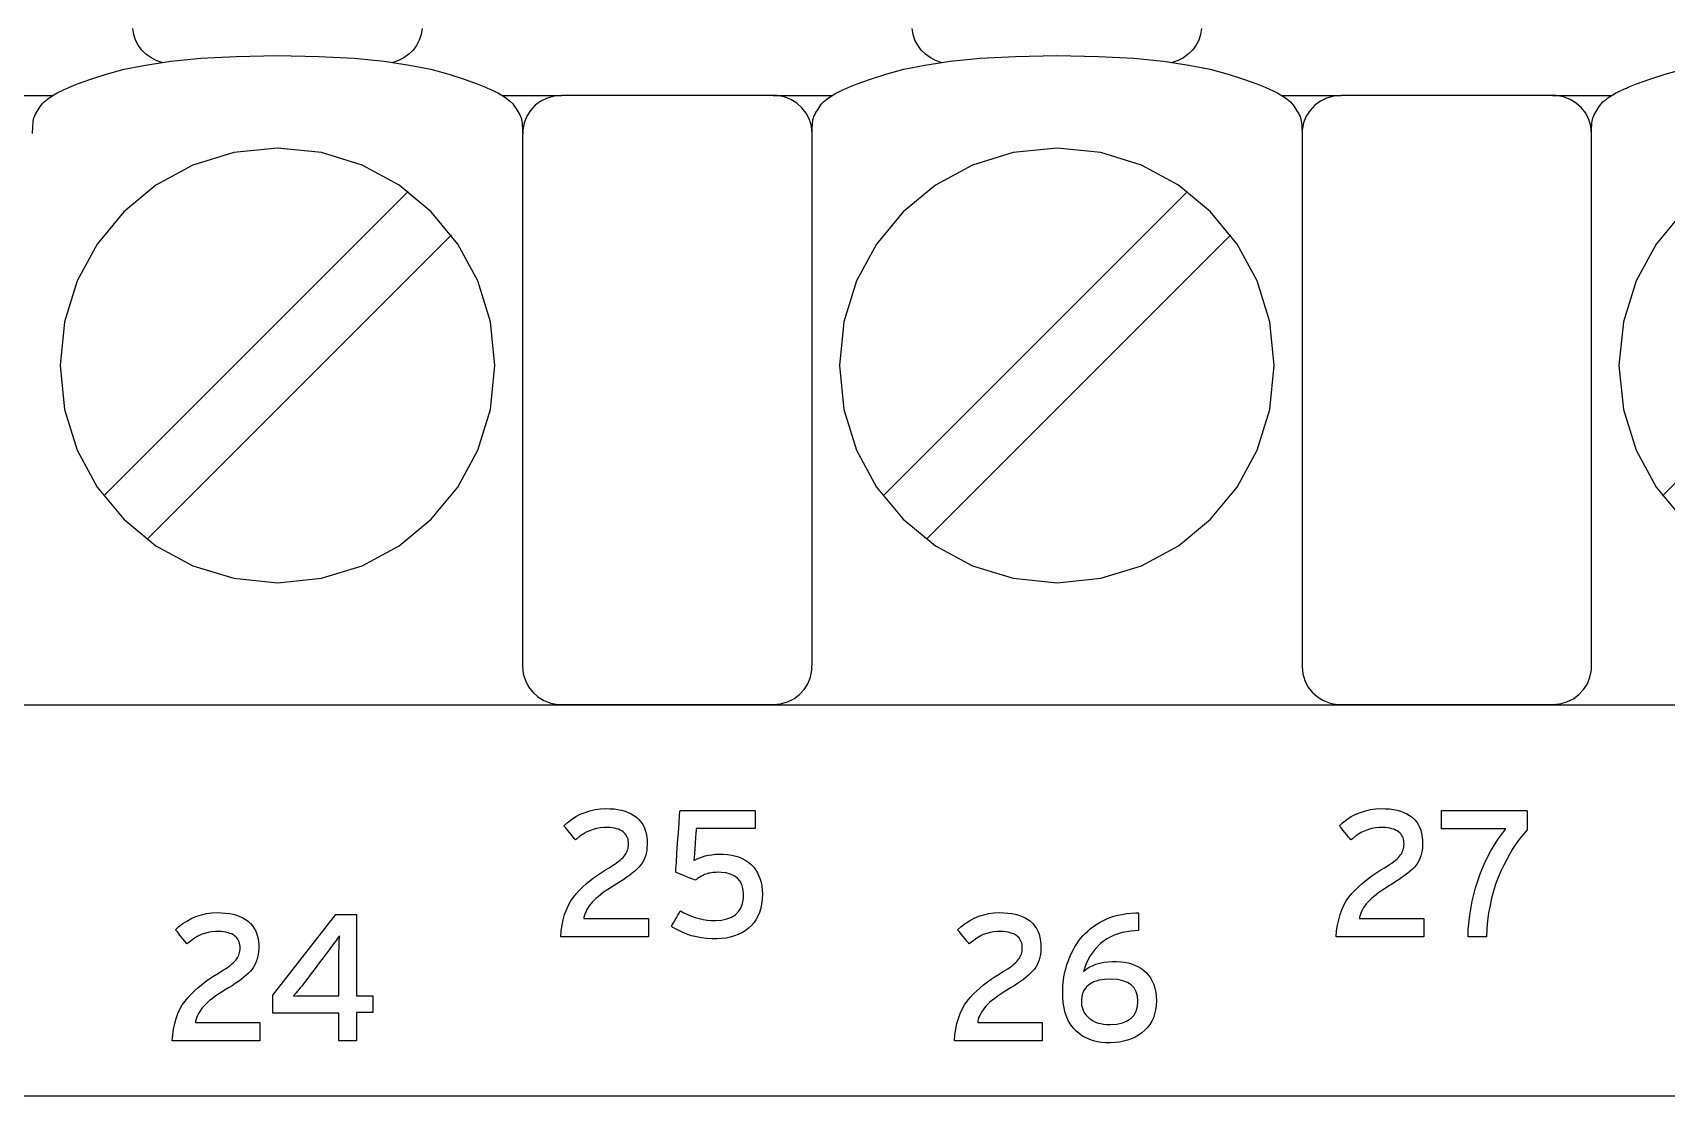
# Model space of a CAD drawing. Extents: x 1 to 47.7, y 0.2 to 33.3.
# Drawn here: x 34.283 to 35.54, y 13.33 to 14.148 of the extents above; entities that cross this region are included whole.
import ezdxf

# ---------------------------------------------------------------- set-up
doc = ezdxf.new("R2010")
doc.units = 0
doc.header["$MEASUREMENT"] = 0
doc.layers.add('4_0_____DWG', color=7, linetype='CONTINUOUS')

msp = doc.modelspace()

# ---------------------------------------------------------------- linework, layer by layer
at = {"layer": '4_0_____DWG'}
for points in [[(34.3819, 14.1254), (34.3775, 14.1269), (34.3734, 14.1291), (34.3697, 14.1317), (34.3665, 14.1349), (34.3638, 14.1386), (34.3617, 14.1426), (34.3603, 14.147), (34.3596, 14.1516)], [(34.5823, 14.1516), (34.5816, 14.1469), (34.5801, 14.1426), (34.578, 14.1385), (34.5753, 14.1349), (34.572, 14.1317), (34.5683, 14.129), (34.5642, 14.1269), (34.5597, 14.1254)], [(34.9819, 14.1254), (34.9775, 14.1269), (34.9734, 14.1291), (34.9697, 14.1317), (34.9665, 14.1349), (34.9638, 14.1386), (34.9617, 14.1426), (34.9603, 14.147), (34.9596, 14.1516)], [(35.1823, 14.1516), (35.1816, 14.1469), (35.1801, 14.1426), (35.178, 14.1385), (35.1753, 14.1349), (35.1721, 14.1317), (35.1683, 14.129), (35.1642, 14.1269), (35.1597, 14.1254)], [(34.2825, 14.0708), (34.2825, 14.0723), (34.2826, 14.0738), (34.2826, 14.0754), (34.2827, 14.077), (34.2828, 14.0786), (34.283, 14.0801), (34.2832, 14.0815), (34.2835, 14.0827), (34.2839, 14.0838), (34.2845, 14.0851), (34.2852, 14.0863), (34.286, 14.0876), (34.2868, 14.0889), (34.2876, 14.0901), (34.2884, 14.0914), (34.2893, 14.0927), (34.2901, 14.0939), (34.2913, 14.0951), (34.2926, 14.0961), (34.2939, 14.0971), (34.2951, 14.0981), (34.2964, 14.0989), (34.2976, 14.0997), (34.2988, 14.1005), (34.3001, 14.1012), (34.3013, 14.1019), (34.3025, 14.1025), (34.3036, 14.103), (34.3046, 14.1036), (34.3057, 14.1041), (34.3068, 14.1046), (34.308, 14.1051), (34.3093, 14.1057), (34.3108, 14.1063), (34.3171, 14.1088), (34.3274, 14.1126), (34.3392, 14.1164), (34.353, 14.1201), (34.3694, 14.1234), (34.3889, 14.1263), (34.4119, 14.1286), (34.4391, 14.13), (34.471, 14.1306), (34.5029, 14.13), (34.5301, 14.1286), (34.5531, 14.1263), (34.5726, 14.1234), (34.589, 14.1201), (34.6028, 14.1164), (34.6146, 14.1126), (34.6248, 14.1088), (34.6312, 14.1063), (34.6327, 14.1057), (34.634, 14.1051), (34.6352, 14.1046), (34.6363, 14.1041), (34.6374, 14.1036), (34.6384, 14.103), (34.6395, 14.1025), (34.6407, 14.1019), (34.6419, 14.1012), (34.6431, 14.1005), (34.6444, 14.0997), (34.6456, 14.0989), (34.6468, 14.0981), (34.6481, 14.0971), (34.6494, 14.0961), (34.6507, 14.0951), (34.6519, 14.0939), (34.6527, 14.0927), (34.6535, 14.0914), (34.6544, 14.0901), (34.6552, 14.0889), (34.656, 14.0876), (34.6568, 14.0863), (34.6575, 14.0851), (34.6581, 14.0838), (34.6585, 14.0827), (34.6588, 14.0815), (34.6591, 14.0801), (34.6593, 14.0786), (34.6594, 14.077), (34.6595, 14.0754), (34.6596, 14.0738), (34.6597, 14.0723), (34.6597, 14.0708)], [(34.8825, 14.0708), (34.8825, 14.0723), (34.8826, 14.0738), (34.8826, 14.0754), (34.8827, 14.077), (34.8828, 14.0786), (34.883, 14.0801), (34.8832, 14.0815), (34.8835, 14.0827), (34.8839, 14.0838), (34.8845, 14.0851), (34.8852, 14.0863), (34.886, 14.0876), (34.8868, 14.0889), (34.8876, 14.0901), (34.8884, 14.0914), (34.8893, 14.0927), (34.8901, 14.0939), (34.8913, 14.0951), (34.8926, 14.0961), (34.8939, 14.0971), (34.8951, 14.0981), (34.8964, 14.0989), (34.8976, 14.0997), (34.8988, 14.1005), (34.9001, 14.1012), (34.9013, 14.1019), (34.9025, 14.1025), (34.9036, 14.103), (34.9046, 14.1036), (34.9057, 14.1041), (34.9068, 14.1046), (34.908, 14.1051), (34.9093, 14.1057), (34.9108, 14.1063), (34.9171, 14.1088), (34.9274, 14.1126), (34.9392, 14.1164), (34.953, 14.1201), (34.9694, 14.1234), (34.9889, 14.1263), (35.0119, 14.1286), (35.0391, 14.13), (35.071, 14.1306), (35.1029, 14.13), (35.1301, 14.1286), (35.1531, 14.1263), (35.1726, 14.1234), (35.189, 14.1201), (35.2028, 14.1164), (35.2146, 14.1126), (35.2248, 14.1088), (35.2312, 14.1063), (35.2327, 14.1057), (35.234, 14.1051), (35.2352, 14.1046), (35.2363, 14.1041), (35.2374, 14.1036), (35.2384, 14.103), (35.2395, 14.1025), (35.2407, 14.1019), (35.2419, 14.1012), (35.2431, 14.1005), (35.2444, 14.0997), (35.2456, 14.0989), (35.2468, 14.0981), (35.2481, 14.0971), (35.2494, 14.0961), (35.2507, 14.0951), (35.2519, 14.0939), (35.2527, 14.0927), (35.2535, 14.0914), (35.2544, 14.0901), (35.2552, 14.0889), (35.256, 14.0876), (35.2568, 14.0863), (35.2575, 14.0851), (35.2581, 14.0838), (35.2585, 14.0827), (35.2588, 14.0815), (35.2591, 14.0801), (35.2593, 14.0786), (35.2594, 14.077), (35.2595, 14.0754), (35.2596, 14.0738), (35.2597, 14.0723), (35.2597, 14.0708)], [(35.4825, 14.0708), (35.4825, 14.0723), (35.4826, 14.0738), (35.4826, 14.0754), (35.4827, 14.077), (35.4828, 14.0786), (35.483, 14.0801), (35.4832, 14.0815), (35.4835, 14.0827), (35.4839, 14.0838), (35.4845, 14.0851), (35.4852, 14.0863), (35.486, 14.0876), (35.4868, 14.0889), (35.4876, 14.0901), (35.4884, 14.0914), (35.4893, 14.0927), (35.4901, 14.0939), (35.4913, 14.0951), (35.4926, 14.0961), (35.4939, 14.0971), (35.4951, 14.0981), (35.4964, 14.0989), (35.4976, 14.0997), (35.4988, 14.1005), (35.5001, 14.1012), (35.5013, 14.1019), (35.5025, 14.1025), (35.5036, 14.103), (35.5046, 14.1036), (35.5057, 14.1041), (35.5068, 14.1046), (35.508, 14.1051), (35.5093, 14.1057), (35.5108, 14.1063), (35.5171, 14.1088), (35.5274, 14.1126), (35.5392, 14.1164), (35.553, 14.1201)], [(34.2525, 14.1), (34.2981, 14.1)], [(34.6441, 14.1), (34.6897, 14.1)], [(34.8525, 14.1), (34.8981, 14.1)], [(35.2441, 14.1), (35.2897, 14.1)], [(35.4525, 14.1), (35.4981, 14.1)], [(34.3372, 13.7918), (34.5715, 14.0261)], [(34.9372, 13.7918), (35.1715, 14.0261)], [(35.5372, 13.7918), (35.7715, 14.0261)], [(35.5527, 14.0104), (35.5322, 13.9856), (35.5168, 13.9572), (35.507, 13.9258), (35.5036, 13.8921), (35.507, 13.8584), (35.5168, 13.827), (35.5322, 13.7986), (35.5527, 13.7739)], [(34.3706, 13.7584), (34.6049, 13.9927)], [(34.9706, 13.7584), (35.2049, 13.9927)], [(32.7486, 13.6311), (32.8411, 13.6311), (32.9402, 13.6311), (33.0455, 13.6311), (33.1567, 13.6311), (33.2731, 13.6311), (33.3945, 13.6311), (33.5204, 13.6311), (33.6502, 13.6311), (33.7836, 13.6311), (33.9201, 13.6311), (34.0593, 13.6311), (34.2007, 13.6311), (34.4885, 13.6311), (34.7798, 13.6311), (35.0711, 13.6311), (35.3589, 13.6311), (35.5003, 13.6311), (35.6395, 13.6311)], [(34.5319, 13.3943), (34.5319, 13.3724), (34.5182, 13.3724), (34.5182, 13.3938), (34.4673, 13.3938), (34.4673, 13.4077), (34.5158, 13.4696), (34.5319, 13.4696), (34.5319, 13.4071), (34.5444, 13.4071), (34.5444, 13.3943), (34.5319, 13.3943)], [(35.5892, 13.3298), (35.4883, 13.3298), (35.3855, 13.3298), (35.2808, 13.3298), (35.1744, 13.3298), (35.0662, 13.3298), (34.9564, 13.3298), (34.845, 13.3298), (34.732, 13.3298), (34.6176, 13.3298), (34.5018, 13.3298), (34.3847, 13.3298), (34.2662, 13.3298), (34.1466, 13.3298), (34.0258, 13.3298), (33.9039, 13.3298), (33.7811, 13.3298), (33.6572, 13.3298), (33.4069, 13.3298), (33.1536, 13.3298), (32.8976, 13.3298), (32.6397, 13.3298)]]:
    msp.add_lwpolyline(points, dxfattribs=at)
for points in [[(34.8825, 14.0708), (34.882, 14.0763), (34.8804, 14.0815), (34.878, 14.0863), (34.8747, 14.0905), (34.8707, 14.0941), (34.8661, 14.0969), (34.861, 14.0989), (34.8554, 14.0999), (34.8509, 14.1), (34.8391, 14.1), (34.8186, 14.1), (34.7924, 14.1), (34.7639, 14.1), (34.7362, 14.1), (34.7125, 14.1), (34.6959, 14.1), (34.6897, 14.1), (34.684, 14.0995), (34.6786, 14.098), (34.6738, 14.0956), (34.6694, 14.0924), (34.6658, 14.0885), (34.6629, 14.084), (34.6609, 14.079), (34.6598, 14.0736), (34.6597, 14.0667), (34.6597, 14.037), (34.6597, 13.9852), (34.6597, 13.9194), (34.6597, 13.8476), (34.6597, 13.7778), (34.6597, 13.718), (34.6597, 13.6762), (34.6597, 13.6605), (34.6602, 13.6549), (34.6618, 13.6497), (34.6642, 13.645), (34.6675, 13.6408), (34.6715, 13.6372), (34.6761, 13.6344), (34.6813, 13.6324), (34.6868, 13.6314), (34.6913, 13.6313), (34.7031, 13.6313), (34.7237, 13.6313), (34.7498, 13.6313), (34.7783, 13.6313), (34.806, 13.6313), (34.8297, 13.6313), (34.8463, 13.6313), (34.8525, 13.6313), (34.8582, 13.6318), (34.8636, 13.6333), (34.8684, 13.6357), (34.8728, 13.6389), (34.8764, 13.6428), (34.8793, 13.6473), (34.8813, 13.6523), (34.8824, 13.6577), (34.8825, 13.6646), (34.8825, 13.6943), (34.8825, 13.7461), (34.8825, 13.8119), (34.8825, 13.8837), (34.8825, 13.9535), (34.8825, 14.0133), (34.8825, 14.0551)], [(35.4825, 14.0708), (35.482, 14.0763), (35.4804, 14.0815), (35.478, 14.0863), (35.4747, 14.0905), (35.4707, 14.0941), (35.4661, 14.0969), (35.461, 14.0989), (35.4554, 14.0999), (35.4509, 14.1), (35.4391, 14.1), (35.4186, 14.1), (35.3924, 14.1), (35.3639, 14.1), (35.3362, 14.1), (35.3125, 14.1), (35.2959, 14.1), (35.2897, 14.1), (35.284, 14.0995), (35.2786, 14.098), (35.2738, 14.0956), (35.2695, 14.0924), (35.2658, 14.0885), (35.2629, 14.084), (35.2609, 14.079), (35.2598, 14.0736), (35.2597, 14.0667), (35.2597, 14.037), (35.2597, 13.9852), (35.2597, 13.9194), (35.2597, 13.8476), (35.2597, 13.7778), (35.2597, 13.718), (35.2597, 13.6762), (35.2597, 13.6605), (35.2602, 13.6549), (35.2618, 13.6497), (35.2642, 13.645), (35.2675, 13.6408), (35.2715, 13.6372), (35.2761, 13.6344), (35.2813, 13.6324), (35.2868, 13.6314), (35.2913, 13.6313), (35.3031, 13.6313), (35.3237, 13.6313), (35.3498, 13.6313), (35.3783, 13.6313), (35.406, 13.6313), (35.4297, 13.6313), (35.4463, 13.6313), (35.4525, 13.6313), (35.4582, 13.6318), (35.4636, 13.6333), (35.4685, 13.6357), (35.4728, 13.6389), (35.4764, 13.6428), (35.4793, 13.6473), (35.4813, 13.6523), (35.4824, 13.6577), (35.4825, 13.6646), (35.4825, 13.6943), (35.4825, 13.7461), (35.4825, 13.8119), (35.4825, 13.8837), (35.4825, 13.9535), (35.4825, 14.0133), (35.4825, 14.0551)], [(34.3036, 13.8921), (34.307, 13.8584), (34.3168, 13.827), (34.3322, 13.7986), (34.3527, 13.7739), (34.3774, 13.7535), (34.4059, 13.7381), (34.4373, 13.7284), (34.4711, 13.725), (34.5048, 13.7284), (34.5362, 13.7381), (34.5646, 13.7535), (34.5893, 13.7739), (34.6098, 13.7986), (34.6252, 13.827), (34.6349, 13.8584), (34.6383, 13.8921), (34.6349, 13.9258), (34.6252, 13.9572), (34.6098, 13.9856), (34.5893, 14.0104), (34.5646, 14.0309), (34.5362, 14.0463), (34.5048, 14.0561), (34.4711, 14.0595), (34.4373, 14.0561), (34.4059, 14.0463), (34.3774, 14.0309), (34.3527, 14.0104), (34.3322, 13.9856), (34.3168, 13.9572), (34.307, 13.9258)], [(34.9036, 13.8921), (34.907, 13.8584), (34.9168, 13.827), (34.9322, 13.7986), (34.9527, 13.7739), (34.9774, 13.7535), (35.0059, 13.7381), (35.0373, 13.7284), (35.0711, 13.725), (35.1048, 13.7284), (35.1362, 13.7381), (35.1646, 13.7535), (35.1893, 13.7739), (35.2098, 13.7986), (35.2252, 13.827), (35.2349, 13.8584), (35.2383, 13.8921), (35.2349, 13.9258), (35.2252, 13.9572), (35.2098, 13.9856), (35.1893, 14.0104), (35.1646, 14.0309), (35.1362, 14.0463), (35.1048, 14.0561), (35.0711, 14.0595), (35.0373, 14.0561), (35.0059, 14.0463), (34.9774, 14.0309), (34.9527, 14.0104), (34.9322, 13.9856), (34.9168, 13.9572), (34.907, 13.9258)], [(34.689, 13.4525), (34.6894, 13.4571), (34.69, 13.4616), (34.6909, 13.4657), (34.692, 13.4697), (34.6934, 13.4734), (34.6949, 13.4769), (34.6968, 13.4801), (34.6988, 13.4831), (34.7011, 13.4858), (34.7035, 13.4884), (34.7061, 13.4909), (34.7087, 13.4933), (34.7115, 13.4957), (34.7143, 13.4979), (34.7172, 13.5), (34.7203, 13.502), (34.7234, 13.504), (34.7262, 13.5056), (34.7282, 13.5068), (34.7301, 13.5081), (34.7318, 13.5092), (34.7333, 13.5104), (34.7347, 13.5115), (34.7359, 13.5125), (34.737, 13.5136), (34.7379, 13.5145), (34.7386, 13.5155), (34.7392, 13.5165), (34.7397, 13.5175), (34.7402, 13.5185), (34.7405, 13.5195), (34.7408, 13.5206), (34.741, 13.5216), (34.7412, 13.5227), (34.7412, 13.5238), (34.7412, 13.5251), (34.741, 13.5264), (34.7408, 13.5276), (34.7404, 13.5287), (34.74, 13.5298), (34.7394, 13.5308), (34.7387, 13.5317), (34.7379, 13.5325), (34.737, 13.5333), (34.736, 13.5341), (34.7348, 13.5347), (34.7334, 13.5353), (34.732, 13.5357), (34.7303, 13.5361), (34.7286, 13.5364), (34.7267, 13.5366), (34.7246, 13.5367), (34.7222, 13.5367), (34.7194, 13.5364), (34.7166, 13.5359), (34.7139, 13.5352), (34.7113, 13.5342), (34.7087, 13.533), (34.7062, 13.5315), (34.7038, 13.5299), (34.7015, 13.5279), (34.7003, 13.5271), (34.6997, 13.5279), (34.6986, 13.5293), (34.6972, 13.531), (34.6957, 13.5328), (34.6942, 13.5347), (34.6929, 13.5363), (34.6919, 13.5375), (34.6915, 13.538), (34.6939, 13.5402), (34.6972, 13.5428), (34.7006, 13.545), (34.7041, 13.5468), (34.7078, 13.5483), (34.7115, 13.5496), (34.7154, 13.5504), (34.7195, 13.551), (34.7236, 13.5512), (34.7269, 13.5511), (34.7301, 13.5509), (34.733, 13.5505), (34.7359, 13.5499), (34.7385, 13.5491), (34.741, 13.5482), (34.7433, 13.5472), (34.7454, 13.5459), (34.7474, 13.5445), (34.7492, 13.5428), (34.7507, 13.541), (34.7521, 13.539), (34.7532, 13.5368), (34.7541, 13.5345), (34.7548, 13.532), (34.7553, 13.5292), (34.7555, 13.5264), (34.7556, 13.5236), (34.7554, 13.5212), (34.7552, 13.519), (34.7547, 13.5168), (34.7542, 13.5148), (34.7535, 13.5128), (34.7526, 13.511), (34.7516, 13.5093), (34.7505, 13.5077), (34.7492, 13.5061), (34.7476, 13.5046), (34.746, 13.5031), (34.7441, 13.5015), (34.7421, 13.4999), (34.7399, 13.4983), (34.7375, 13.4966), (34.735, 13.495), (34.7323, 13.4933), (34.7294, 13.4915), (34.7266, 13.4898), (34.7241, 13.4881), (34.7218, 13.4865), (34.7197, 13.4849), (34.7178, 13.4834), (34.7161, 13.4819), (34.7145, 13.4805), (34.7132, 13.4792), (34.7121, 13.4778), (34.711, 13.4764), (34.7101, 13.475), (34.7092, 13.4736), (34.7085, 13.4721), (34.7079, 13.4706), (34.7073, 13.4691), (34.7069, 13.4676), (34.7069, 13.4666), (34.7098, 13.4666), (34.7154, 13.4666), (34.7228, 13.4666), (34.7311, 13.4666), (34.7395, 13.4666), (34.7471, 13.4666), (34.7529, 13.4666), (34.7562, 13.4666), (34.7565, 13.4664), (34.7565, 13.4654), (34.7565, 13.4637), (34.7565, 13.4615), (34.7565, 13.4591), (34.7565, 13.4568), (34.7565, 13.4547), (34.7565, 13.4532), (34.7565, 13.4525), (34.755, 13.4525), (34.7493, 13.4525), (34.7405, 13.4525), (34.7298, 13.4525), (34.7183, 13.4525), (34.7073, 13.4525), (34.6979, 13.4525), (34.6914, 13.4525)], [(34.8442, 13.4855), (34.8441, 13.4816), (34.8436, 13.4779), (34.843, 13.4745), (34.842, 13.4713), (34.8408, 13.4684), (34.8393, 13.4657), (34.8376, 13.4632), (34.8356, 13.461), (34.8334, 13.459), (34.831, 13.4572), (34.8284, 13.4556), (34.8256, 13.4543), (34.8227, 13.4532), (34.8195, 13.4523), (34.8163, 13.4516), (34.8128, 13.4512), (34.8092, 13.4509), (34.8053, 13.4509), (34.8013, 13.4512), (34.7974, 13.4517), (34.7936, 13.4524), (34.7898, 13.4534), (34.7861, 13.4546), (34.7825, 13.4561), (34.7789, 13.4578), (34.7754, 13.4598), (34.7744, 13.4607), (34.7749, 13.4617), (34.7758, 13.4632), (34.7769, 13.4651), (34.778, 13.4671), (34.7792, 13.4691), (34.7801, 13.4708), (34.7808, 13.472), (34.7811, 13.4725), (34.7837, 13.4711), (34.7867, 13.4697), (34.7896, 13.4685), (34.7926, 13.4674), (34.7956, 13.4666), (34.7987, 13.4659), (34.8017, 13.4654), (34.8048, 13.4651), (34.8081, 13.465), (34.8128, 13.4654), (34.8169, 13.4663), (34.8205, 13.4676), (34.8235, 13.4695), (34.8259, 13.4719), (34.8277, 13.4747), (34.829, 13.4781), (34.8297, 13.4819), (34.8298, 13.4861), (34.8293, 13.4897), (34.8284, 13.4928), (34.8269, 13.4955), (34.825, 13.4977), (34.8226, 13.4995), (34.8198, 13.5008), (34.8164, 13.5017), (34.8126, 13.5021), (34.81, 13.5022), (34.8087, 13.5021), (34.8075, 13.5021), (34.8063, 13.5019), (34.8051, 13.5018), (34.8039, 13.5016), (34.8028, 13.5014), (34.8018, 13.5011), (34.8007, 13.5008), (34.7997, 13.5004), (34.7988, 13.5), (34.7978, 13.4995), (34.7969, 13.499), (34.796, 13.4985), (34.7951, 13.4979), (34.7942, 13.4973), (34.7934, 13.4967), (34.7925, 13.4961), (34.792, 13.4963), (34.7906, 13.4969), (34.7885, 13.4977), (34.786, 13.4987), (34.7835, 13.4998), (34.7811, 13.5007), (34.7791, 13.5015), (34.7778, 13.5021), (34.7775, 13.5023), (34.7777, 13.5047), (34.778, 13.5098), (34.7785, 13.5167), (34.779, 13.5246), (34.7796, 13.5326), (34.7801, 13.5399), (34.7805, 13.5457), (34.7807, 13.5491), (34.7812, 13.5497), (34.7849, 13.5497), (34.7917, 13.5497), (34.8005, 13.5497), (34.8102, 13.5497), (34.8199, 13.5497), (34.8285, 13.5497), (34.835, 13.5497), (34.8383, 13.5497), (34.8386, 13.5494), (34.8386, 13.5483), (34.8386, 13.5466), (34.8386, 13.5444), (34.8386, 13.5421), (34.8386, 13.5398), (34.8386, 13.5378), (34.8386, 13.5364), (34.8386, 13.5358), (34.8373, 13.5358), (34.8332, 13.5358), (34.8271, 13.5358), (34.8198, 13.5358), (34.8121, 13.5358), (34.8048, 13.5358), (34.7987, 13.5358), (34.7946, 13.5358), (34.7933, 13.5358), (34.7933, 13.5347), (34.7931, 13.5322), (34.7928, 13.5287), (34.7925, 13.5246), (34.7922, 13.5205), (34.7919, 13.5166), (34.7917, 13.5135), (34.7915, 13.5115), (34.7921, 13.5115), (34.794, 13.5125), (34.796, 13.5134), (34.7981, 13.5142), (34.8003, 13.5148), (34.8027, 13.5153), (34.8052, 13.5157), (34.8078, 13.516), (34.8105, 13.5161), (34.8138, 13.5161), (34.8173, 13.5158), (34.8206, 13.5154), (34.8237, 13.5147), (34.8265, 13.5138), (34.8292, 13.5126), (34.8316, 13.5113), (34.8338, 13.5097), (34.8358, 13.508), (34.8376, 13.506), (34.8391, 13.5039), (34.8405, 13.5017), (34.8416, 13.4993), (34.8426, 13.4968), (34.8433, 13.4942), (34.8438, 13.4914), (34.8441, 13.4885)], [(35.2859, 13.4525), (35.2863, 13.4571), (35.287, 13.4616), (35.2879, 13.4657), (35.289, 13.4697), (35.2903, 13.4734), (35.2919, 13.4769), (35.2937, 13.4801), (35.2958, 13.4831), (35.298, 13.4858), (35.3005, 13.4884), (35.303, 13.4909), (35.3057, 13.4933), (35.3084, 13.4957), (35.3112, 13.4979), (35.3142, 13.5), (35.3172, 13.502), (35.3204, 13.504), (35.3231, 13.5056), (35.3251, 13.5068), (35.327, 13.5081), (35.3287, 13.5092), (35.3303, 13.5104), (35.3316, 13.5115), (35.3329, 13.5125), (35.3339, 13.5136), (35.3348, 13.5145), (35.3355, 13.5155), (35.3361, 13.5165), (35.3367, 13.5175), (35.3371, 13.5185), (35.3375, 13.5195), (35.3378, 13.5206), (35.338, 13.5216), (35.3381, 13.5227), (35.3382, 13.5238), (35.3381, 13.5251), (35.338, 13.5264), (35.3377, 13.5276), (35.3374, 13.5287), (35.3369, 13.5298), (35.3363, 13.5308), (35.3357, 13.5317), (35.3349, 13.5325), (35.334, 13.5333), (35.3329, 13.5341), (35.3317, 13.5347), (35.3304, 13.5353), (35.3289, 13.5357), (35.3273, 13.5361), (35.3255, 13.5364), (35.3236, 13.5366), (35.3215, 13.5367), (35.3191, 13.5367), (35.3163, 13.5364), (35.3135, 13.5359), (35.3108, 13.5352), (35.3082, 13.5342), (35.3056, 13.533), (35.3031, 13.5315), (35.3007, 13.5299), (35.2984, 13.5279), (35.2973, 13.5271), (35.2966, 13.5279), (35.2955, 13.5293), (35.2941, 13.531), (35.2926, 13.5328), (35.2911, 13.5347), (35.2898, 13.5363), (35.2888, 13.5375), (35.2884, 13.538), (35.2908, 13.5402), (35.2941, 13.5428), (35.2975, 13.545), (35.3011, 13.5468), (35.3047, 13.5483), (35.3085, 13.5496), (35.3124, 13.5504), (35.3164, 13.551), (35.3205, 13.5512), (35.3239, 13.5511), (35.327, 13.5509), (35.33, 13.5505), (35.3328, 13.5499), (35.3354, 13.5491), (35.3379, 13.5482), (35.3402, 13.5472), (35.3424, 13.5459), (35.3443, 13.5445), (35.3461, 13.5428), (35.3477, 13.541), (35.349, 13.539), (35.3501, 13.5368), (35.3511, 13.5345), (35.3517, 13.532), (35.3522, 13.5292), (35.3525, 13.5264), (35.3525, 13.5236), (35.3524, 13.5212), (35.3521, 13.519), (35.3517, 13.5168), (35.3511, 13.5148), (35.3504, 13.5128), (35.3495, 13.511), (35.3486, 13.5093), (35.3474, 13.5077), (35.3461, 13.5061), (35.3446, 13.5046), (35.3429, 13.5031), (35.341, 13.5015), (35.339, 13.4999), (35.3368, 13.4983), (35.3344, 13.4966), (35.3319, 13.495), (35.3292, 13.4933), (35.3263, 13.4915), (35.3236, 13.4898), (35.3211, 13.4881), (35.3187, 13.4865), (35.3166, 13.4849), (35.3147, 13.4834), (35.313, 13.4819), (35.3115, 13.4805), (35.3102, 13.4792), (35.309, 13.4778), (35.308, 13.4764), (35.307, 13.475), (35.3062, 13.4736), (35.3054, 13.4721), (35.3048, 13.4706), (35.3043, 13.4691), (35.3038, 13.4676), (35.3038, 13.4666), (35.3067, 13.4666), (35.3123, 13.4666), (35.3197, 13.4666), (35.3281, 13.4666), (35.3365, 13.4666), (35.344, 13.4666), (35.3499, 13.4666), (35.3531, 13.4666), (35.3535, 13.4664), (35.3535, 13.4654), (35.3535, 13.4637), (35.3535, 13.4615), (35.3535, 13.4591), (35.3535, 13.4568), (35.3535, 13.4547), (35.3535, 13.4532), (35.3535, 13.4525), (35.352, 13.4525), (35.3463, 13.4525), (35.3375, 13.4525), (35.3267, 13.4525), (35.3152, 13.4525), (35.3042, 13.4525), (35.2949, 13.4525), (35.2884, 13.4525)], [(35.4329, 13.5349), (35.43, 13.5316), (35.4273, 13.5281), (35.4246, 13.5244), (35.422, 13.5205), (35.4196, 13.5164), (35.4172, 13.5121), (35.4149, 13.5076), (35.4127, 13.503), (35.4106, 13.4981), (35.4087, 13.493), (35.4071, 13.4877), (35.4056, 13.4823), (35.4044, 13.4767), (35.4033, 13.4709), (35.4025, 13.4649), (35.4019, 13.4588), (35.4016, 13.4525), (35.401, 13.4525), (35.3996, 13.4525), (35.3975, 13.4525), (35.3951, 13.4525), (35.3926, 13.4525), (35.3903, 13.4525), (35.3885, 13.4525), (35.3875, 13.4525), (35.3876, 13.4582), (35.3888, 13.4693), (35.3906, 13.48), (35.3931, 13.4903), (35.3964, 13.5002), (35.4003, 13.5097), (35.405, 13.5187), (35.4104, 13.5273), (35.4165, 13.5356), (35.4146, 13.5356), (35.4096, 13.5356), (35.4024, 13.5356), (35.394, 13.5356), (35.3854, 13.5356), (35.3774, 13.5356), (35.3712, 13.5356), (35.3676, 13.5356), (35.3671, 13.5357), (35.3671, 13.5367), (35.3671, 13.5385), (35.3671, 13.5408), (35.3671, 13.5432), (35.3671, 13.5456), (35.3671, 13.5477), (35.3671, 13.5491), (35.3671, 13.5497), (35.3697, 13.5497), (35.3764, 13.5497), (35.3859, 13.5497), (35.3971, 13.5497), (35.4086, 13.5497), (35.4192, 13.5497), (35.4275, 13.5497), (35.4323, 13.5497), (35.4329, 13.5495), (35.4329, 13.5484), (35.4329, 13.5466), (35.4329, 13.5442), (35.4329, 13.5417), (35.4329, 13.5391), (35.4329, 13.537), (35.4329, 13.5355)], [(34.39, 13.3724), (34.3904, 13.3771), (34.391, 13.3815), (34.3919, 13.3857), (34.393, 13.3896), (34.3943, 13.3934), (34.3959, 13.3968), (34.3977, 13.4001), (34.3998, 13.4031), (34.4021, 13.4058), (34.4045, 13.4084), (34.4071, 13.4109), (34.4097, 13.4133), (34.4124, 13.4156), (34.4153, 13.4178), (34.4182, 13.42), (34.4213, 13.422), (34.4244, 13.4239), (34.4271, 13.4255), (34.4292, 13.4268), (34.431, 13.428), (34.4327, 13.4292), (34.4343, 13.4303), (34.4357, 13.4314), (34.4369, 13.4325), (34.438, 13.4335), (34.4389, 13.4345), (34.4396, 13.4355), (34.4402, 13.4364), (34.4407, 13.4374), (34.4412, 13.4385), (34.4415, 13.4395), (34.4418, 13.4405), (34.442, 13.4416), (34.4422, 13.4427), (34.4422, 13.4438), (34.4422, 13.4451), (34.442, 13.4464), (34.4418, 13.4476), (34.4414, 13.4487), (34.4409, 13.4497), (34.4404, 13.4507), (34.4397, 13.4517), (34.4389, 13.4525), (34.438, 13.4533), (34.437, 13.454), (34.4358, 13.4547), (34.4344, 13.4552), (34.4329, 13.4557), (34.4313, 13.4561), (34.4295, 13.4564), (34.4276, 13.4565), (34.4256, 13.4567), (34.4232, 13.4566), (34.4203, 13.4564), (34.4176, 13.4559), (34.4149, 13.4551), (34.4122, 13.4542), (34.4097, 13.453), (34.4072, 13.4515), (34.4048, 13.4498), (34.4024, 13.4479), (34.4013, 13.4471), (34.4007, 13.4479), (34.3996, 13.4492), (34.3982, 13.4509), (34.3967, 13.4528), (34.3952, 13.4546), (34.3939, 13.4563), (34.3929, 13.4574), (34.3924, 13.458), (34.3949, 13.4602), (34.3982, 13.4627), (34.4016, 13.4649), (34.4051, 13.4668), (34.4088, 13.4683), (34.4125, 13.4695), (34.4164, 13.4704), (34.4204, 13.471), (34.4246, 13.4712), (34.4279, 13.4711), (34.431, 13.4708), (34.434, 13.4704), (34.4368, 13.4699), (34.4395, 13.4691), (34.442, 13.4682), (34.4443, 13.4671), (34.4464, 13.4659), (34.4484, 13.4645), (34.4502, 13.4628), (34.4517, 13.461), (34.4531, 13.459), (34.4542, 13.4568), (34.4551, 13.4545), (34.4558, 13.4519), (34.4563, 13.4492), (34.4565, 13.4463), (34.4566, 13.4436), (34.4564, 13.4412), (34.4561, 13.4389), (34.4557, 13.4368), (34.4552, 13.4347), (34.4544, 13.4328), (34.4536, 13.431), (34.4526, 13.4292), (34.4515, 13.4276), (34.4501, 13.4261), (34.4486, 13.4246), (34.4469, 13.423), (34.4451, 13.4214), (34.4431, 13.4198), (34.4409, 13.4182), (34.4385, 13.4166), (34.436, 13.4149), (34.4333, 13.4133), (34.4303, 13.4115), (34.4276, 13.4098), (34.4251, 13.4081), (34.4228, 13.4065), (34.4207, 13.4049), (34.4187, 13.4034), (34.417, 13.4019), (34.4155, 13.4005), (34.4142, 13.3991), (34.4131, 13.3978), (34.412, 13.3964), (34.4111, 13.395), (34.4102, 13.3935), (34.4095, 13.3921), (34.4088, 13.3906), (34.4083, 13.3891), (34.4079, 13.3876), (34.4079, 13.3865), (34.4108, 13.3865), (34.4164, 13.3865), (34.4238, 13.3865), (34.4321, 13.3865), (34.4405, 13.3865), (34.4481, 13.3865), (34.4539, 13.3865), (34.4571, 13.3865), (34.4575, 13.3864), (34.4575, 13.3854), (34.4575, 13.3836), (34.4575, 13.3815), (34.4575, 13.3791), (34.4575, 13.3767), (34.4575, 13.3747), (34.4575, 13.3732), (34.4575, 13.3725), (34.456, 13.3724), (34.4503, 13.3724), (34.4415, 13.3724), (34.4308, 13.3724), (34.4193, 13.3724), (34.4083, 13.3724), (34.3989, 13.3724), (34.3924, 13.3724)], [(34.9921, 13.3724), (34.9925, 13.3771), (34.9931, 13.3815), (34.994, 13.3857), (34.9951, 13.3896), (34.9964, 13.3934), (34.998, 13.3968), (34.9998, 13.4001), (35.0019, 13.4031), (35.0042, 13.4058), (35.0066, 13.4084), (35.0092, 13.4109), (35.0118, 13.4133), (35.0145, 13.4156), (35.0174, 13.4178), (35.0203, 13.42), (35.0234, 13.422), (35.0265, 13.4239), (35.0292, 13.4255), (35.0313, 13.4268), (35.0331, 13.428), (35.0349, 13.4292), (35.0364, 13.4303), (35.0378, 13.4314), (35.039, 13.4325), (35.0401, 13.4335), (35.041, 13.4345), (35.0417, 13.4355), (35.0423, 13.4364), (35.0428, 13.4374), (35.0433, 13.4385), (35.0436, 13.4395), (35.0439, 13.4405), (35.0441, 13.4416), (35.0442, 13.4427), (35.0443, 13.4438), (35.0443, 13.4451), (35.0441, 13.4464), (35.0439, 13.4476), (35.0435, 13.4487), (35.043, 13.4497), (35.0425, 13.4507), (35.0418, 13.4517), (35.041, 13.4525), (35.0401, 13.4533), (35.0391, 13.454), (35.0379, 13.4547), (35.0365, 13.4552), (35.035, 13.4557), (35.0334, 13.4561), (35.0316, 13.4564), (35.0297, 13.4565), (35.0277, 13.4567), (35.0253, 13.4566), (35.0224, 13.4564), (35.0197, 13.4559), (35.017, 13.4551), (35.0143, 13.4542), (35.0118, 13.453), (35.0093, 13.4515), (35.0069, 13.4498), (35.0045, 13.4479), (35.0034, 13.4471), (35.0028, 13.4479), (35.0017, 13.4492), (35.0003, 13.4509), (34.9988, 13.4528), (34.9973, 13.4546), (34.996, 13.4563), (34.995, 13.4574), (34.9945, 13.458), (34.997, 13.4602), (35.0003, 13.4627), (35.0037, 13.4649), (35.0072, 13.4668), (35.0109, 13.4683), (35.0146, 13.4695), (35.0185, 13.4704), (35.0225, 13.471), (35.0267, 13.4712), (35.03, 13.4711), (35.0331, 13.4708), (35.0361, 13.4704), (35.0389, 13.4699), (35.0416, 13.4691), (35.0441, 13.4682), (35.0464, 13.4671), (35.0485, 13.4659), (35.0505, 13.4645), (35.0523, 13.4628), (35.0538, 13.461), (35.0552, 13.459), (35.0563, 13.4568), (35.0572, 13.4545), (35.0579, 13.4519), (35.0584, 13.4492), (35.0586, 13.4463), (35.0587, 13.4436), (35.0585, 13.4412), (35.0582, 13.4389), (35.0578, 13.4368), (35.0573, 13.4347), (35.0565, 13.4328), (35.0557, 13.431), (35.0547, 13.4292), (35.0536, 13.4276), (35.0522, 13.4261), (35.0507, 13.4246), (35.049, 13.423), (35.0472, 13.4214), (35.0452, 13.4198), (35.043, 13.4182), (35.0406, 13.4166), (35.0381, 13.4149), (35.0353, 13.4133), (35.0324, 13.4115), (35.0297, 13.4098), (35.0272, 13.4081), (35.0249, 13.4065), (35.0228, 13.4049), (35.0208, 13.4034), (35.0191, 13.4019), (35.0176, 13.4005), (35.0163, 13.3991), (35.0152, 13.3978), (35.0141, 13.3964), (35.0132, 13.395), (35.0123, 13.3935), (35.0116, 13.3921), (35.0109, 13.3906), (35.0104, 13.3891), (35.01, 13.3876), (35.01, 13.3865), (35.0129, 13.3865), (35.0185, 13.3865), (35.0259, 13.3865), (35.0342, 13.3865), (35.0426, 13.3865), (35.0502, 13.3865), (35.056, 13.3865), (35.0593, 13.3865), (35.0596, 13.3864), (35.0596, 13.3854), (35.0596, 13.3836), (35.0596, 13.3815), (35.0596, 13.3791), (35.0596, 13.3767), (35.0596, 13.3747), (35.0596, 13.3732), (35.0596, 13.3725), (35.0581, 13.3724), (35.0524, 13.3724), (35.0436, 13.3724), (35.0329, 13.3724), (35.0214, 13.3724), (35.0104, 13.3724), (35.001, 13.3724), (34.9945, 13.3724)], [(35.1476, 13.4033), (35.1474, 13.3997), (35.1469, 13.3964), (35.1462, 13.3932), (35.1452, 13.3903), (35.144, 13.3876), (35.1424, 13.385), (35.1406, 13.3827), (35.1386, 13.3806), (35.1363, 13.3786), (35.1338, 13.3769), (35.1312, 13.3754), (35.1284, 13.3741), (35.1254, 13.373), (35.1223, 13.3721), (35.1191, 13.3715), (35.1157, 13.3711), (35.1121, 13.3709), (35.1086, 13.3709), (35.1053, 13.3712), (35.1021, 13.3717), (35.0991, 13.3725), (35.0962, 13.3735), (35.0934, 13.3747), (35.0907, 13.3762), (35.0882, 13.378), (35.0859, 13.3799), (35.0836, 13.3822), (35.0817, 13.3847), (35.08, 13.3875), (35.0785, 13.3907), (35.0774, 13.3941), (35.0765, 13.3978), (35.0758, 13.4018), (35.0755, 13.4061), (35.0754, 13.4102), (35.0754, 13.4124), (35.0756, 13.4147), (35.0758, 13.417), (35.0761, 13.4193), (35.0764, 13.4217), (35.0769, 13.424), (35.0774, 13.4264), (35.078, 13.4288), (35.0787, 13.4312), (35.0795, 13.4336), (35.0804, 13.4359), (35.0813, 13.4382), (35.0824, 13.4405), (35.0836, 13.4427), (35.0848, 13.4449), (35.0862, 13.4471), (35.0876, 13.4492), (35.0892, 13.4513), (35.091, 13.4533), (35.0928, 13.4552), (35.0948, 13.457), (35.0969, 13.4588), (35.099, 13.4604), (35.1013, 13.462), (35.1037, 13.4635), (35.1063, 13.4649), (35.1089, 13.4662), (35.1117, 13.4673), (35.1147, 13.4683), (35.1178, 13.4691), (35.1211, 13.4698), (35.1245, 13.4704), (35.128, 13.4708), (35.1317, 13.4711), (35.1337, 13.4711), (35.1337, 13.4701), (35.1337, 13.4685), (35.1337, 13.4664), (35.1337, 13.4641), (35.1337, 13.4618), (35.1337, 13.4597), (35.1337, 13.4582), (35.1337, 13.4575), (35.1281, 13.457), (35.1213, 13.4558), (35.1151, 13.4537), (35.1095, 13.4509), (35.1046, 13.4473), (35.1003, 13.443), (35.0966, 13.4378), (35.0935, 13.4319), (35.0913, 13.4259), (35.0935, 13.4276), (35.0958, 13.4291), (35.0983, 13.4303), (35.101, 13.4314), (35.1039, 13.4323), (35.107, 13.4329), (35.1102, 13.4333), (35.1137, 13.4336), (35.1171, 13.4336), (35.1201, 13.4334), (35.123, 13.4331), (35.1257, 13.4325), (35.1283, 13.4317), (35.1308, 13.4308), (35.1332, 13.4297), (35.1355, 13.4283), (35.1377, 13.4268), (35.1397, 13.425), (35.1415, 13.4231), (35.143, 13.4209), (35.1444, 13.4185), (35.1455, 13.4158), (35.1464, 13.413), (35.147, 13.41), (35.1474, 13.4067)], [(34.5186, 13.4533), (34.5178, 13.4521), (34.517, 13.4509), (34.5161, 13.4497), (34.5151, 13.4484), (34.5141, 13.447), (34.513, 13.4455), (34.5119, 13.444), (34.5107, 13.4424), (34.5099, 13.4414), (34.5085, 13.4395), (34.5061, 13.4364), (34.5031, 13.4325), (34.4999, 13.4282), (34.4969, 13.4242), (34.4943, 13.4208), (34.4925, 13.4185), (34.4919, 13.4176), (34.4907, 13.4161), (34.4896, 13.4146), (34.4885, 13.4132), (34.4874, 13.4119), (34.4864, 13.4106), (34.4853, 13.4094), (34.4844, 13.4083), (34.4834, 13.4072), (34.4843, 13.4069), (34.4859, 13.407), (34.4875, 13.407), (34.4893, 13.407), (34.4911, 13.407), (34.4929, 13.407), (34.4949, 13.407), (34.4969, 13.4071), (34.4984, 13.4071), (34.4996, 13.4071), (34.5019, 13.4071), (34.505, 13.4071), (34.5085, 13.4071), (34.512, 13.4071), (34.515, 13.4071), (34.5172, 13.4071), (34.5182, 13.4071), (34.5182, 13.4079), (34.5182, 13.4106), (34.5182, 13.4147), (34.5182, 13.4195), (34.5182, 13.4245), (34.5182, 13.4292), (34.5182, 13.4329), (34.5182, 13.4351), (34.5182, 13.4365), (34.5183, 13.4389), (34.5183, 13.4412), (34.5184, 13.4434), (34.5184, 13.4456), (34.5185, 13.4476), (34.5185, 13.4496), (34.5186, 13.4515)], [(35.1333, 13.403), (35.133, 13.4069), (35.132, 13.4103), (35.1304, 13.4132), (35.1281, 13.4155), (35.1253, 13.4174), (35.1218, 13.4187), (35.1177, 13.4196), (35.113, 13.4199), (35.1079, 13.4198), (35.1034, 13.4191), (35.0995, 13.4179), (35.0963, 13.4162), (35.0937, 13.414), (35.0918, 13.4113), (35.0905, 13.4081), (35.0898, 13.4044), (35.0898, 13.4017), (35.0899, 13.4), (35.0903, 13.3984), (35.0908, 13.3968), (35.0915, 13.3953), (35.0923, 13.3938), (35.0933, 13.3925), (35.0945, 13.3912), (35.0958, 13.3899), (35.0973, 13.3888), (35.0989, 13.3878), (35.1007, 13.3869), (35.1026, 13.3862), (35.1047, 13.3857), (35.1069, 13.3853), (35.1092, 13.3851), (35.1123, 13.385), (35.1172, 13.3854), (35.1215, 13.3864), (35.1251, 13.3878), (35.128, 13.3898), (35.1303, 13.3923), (35.132, 13.3954), (35.133, 13.3989)]]:
    msp.add_lwpolyline(points, close=True, dxfattribs=at)

doc.saveas('drawing.dxf')
